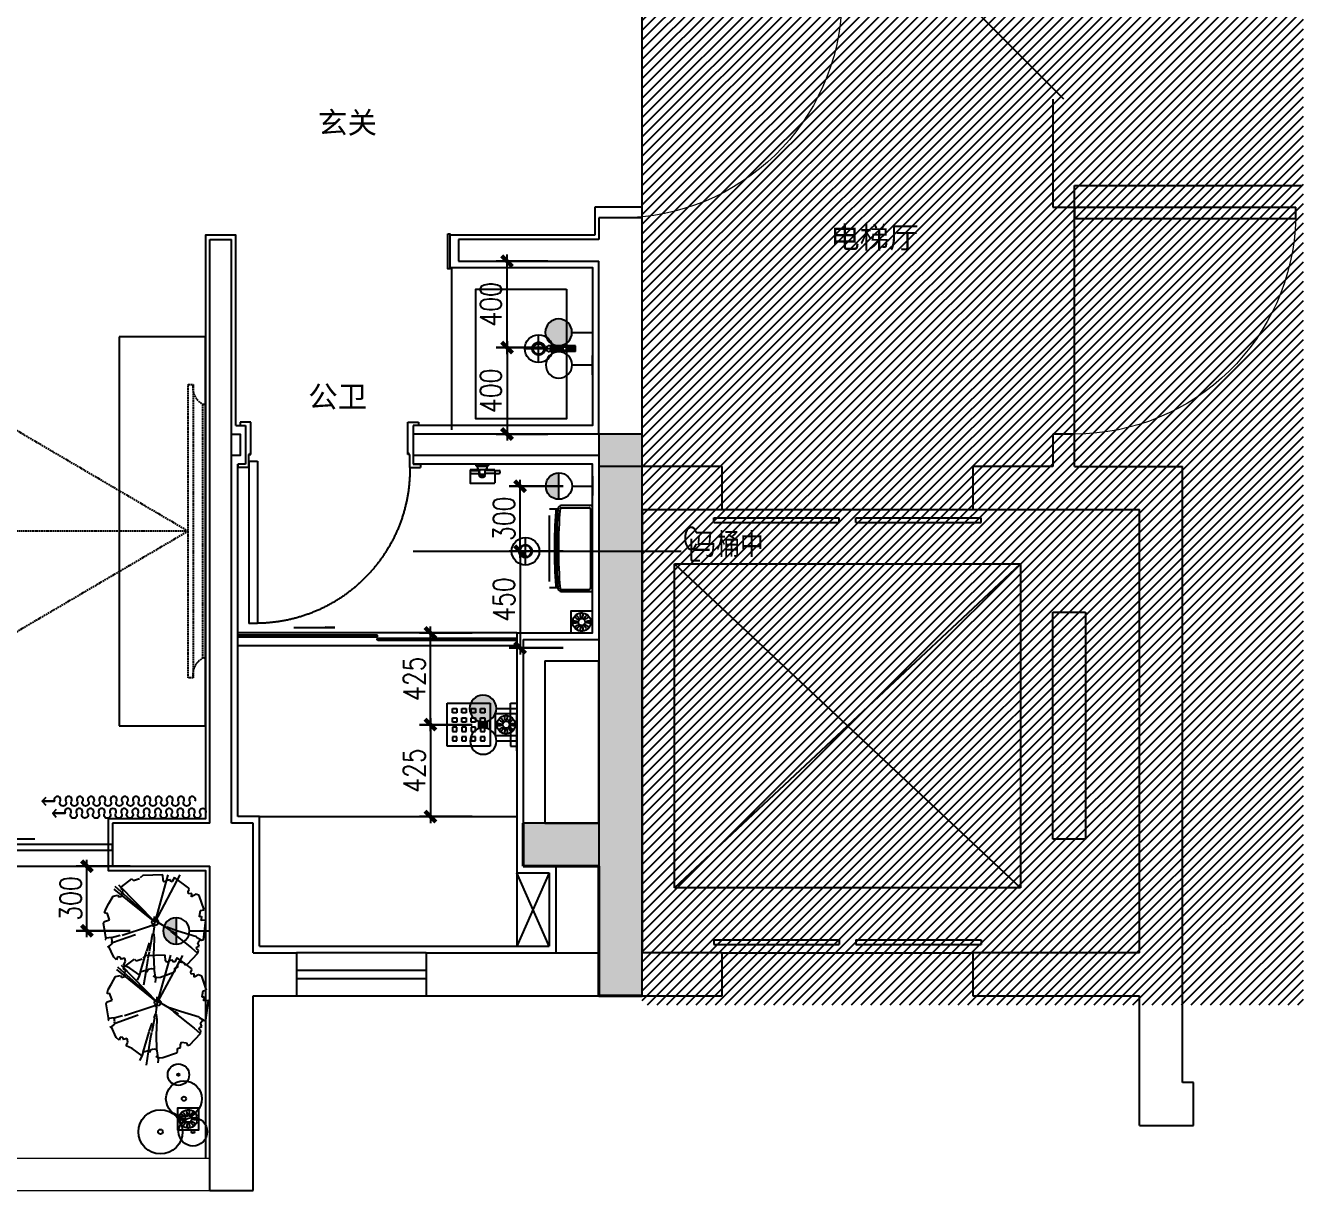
# Model space of a CAD drawing. Header units: inches. Extents: x -2597087 to 134135, y -662679 to 20000.
# Drawn here: x 45503 to 51415, y -43168 to -37778 of the extents above; entities that cross this region are included whole.
import ezdxf

# ---------------------------------------------------------------- set-up
doc = ezdxf.new("R2010")
doc.units = ezdxf.units.IN
doc.header["$LTSCALE"] = 100
doc.header["$MEASUREMENT"] = 0
for name, pattern in [('CENTER', [50.8, 31.75, -6.35, 6.35, -6.35]), ('DASH', [0.35, 0.25, -0.1]), ('DASHED2', [0.375, 0.25, -0.125]), ('HIDDEN', [0.375, 0.25, -0.125]), ('HIDDEN2', [4.7625, 3.175, -1.5875])]:
    doc.linetypes.add(name, pattern=pattern)
doc.layers.get('0').update_dxf_attribs({"linetype": 'CONTINUOUS'})
doc.layers.get('Defpoints').update_dxf_attribs({"linetype": 'CONTINUOUS'})
for name, color, linetype in [('$AUDIT_BAD_LAYER1', 7, 'CONTINUOUS'), ('-04给水图层', 142, 'CENTER'), ('003门', 17, 'CONTINUOUS'), ('006地漏', 146, 'CONTINUOUS'), ('008-完成面', 24, 'CONTINUOUS'), ('009活动家具', 157, 'CONTINUOUS'), ('01-门', 17, 'CONTINUOUS'), ('011 完成面', 24, 'CONTINUOUS'), ('013悬空固定不到顶家私', 142, 'CONTINUOUS'), ('020空间字', 2, 'CONTINUOUS'), ('026窗帘', 11, 'CONTINUOUS'), ('027楼梯', 77, 'CONTINUOUS'), ('A-RAIL', 146, 'CONTINUOUS'), ('EVTR', 2, 'CONTINUOUS'), ('HAT【填充】', 250, 'CONTINUOUS'), ('LANDSCAPING', 71, 'CONTINUOUS'), ('PUB_HATCH', 8, 'CONTINUOUS'), ('TREE003.PLN', 1, 'CONTINUOUS'), ('WALL', 7, 'CONTINUOUS'), ('WINDOW', 4, 'CONTINUOUS'), ('给排水尺寸标注', 2, 'CONTINUOUS')]:
    doc.layers.add(name, color=color, linetype=linetype)
doc.layers.add('BALCONY', color=3, linetype='CONTINUOUS', lineweight=0)
doc.layers.add('COLUMN', color=30, linetype='CONTINUOUS', lineweight=40)
doc.styles.add('尺寸标注', font='romans.shx', dxfattribs={"width": 0.8, "bigfont": 'hztxt.shx'})
doc.styles.add('文字标注', font='')
doc.styles.get('文字标注').set_extended_font_data('SimSun')
doc.dimstyles.new('A3-50', dxfattribs={"dimscale": 50, "dimtxt": 2, "dimasz": 1, "dimexe": 1, "dimexo": 1, "dimgap": 0.5, "dimtad": 1, "dimdec": 0, "dimlfac": -50, "dimrnd": 5, "dimzin": 0, "dimdsep": 46, "dimtxsty": '尺寸标注', "dimblk": 'ARCHTICK', "dimcen": 0, "dimdle": 0.6, "dimclrd": 251, "dimclre": 251, "dimclrt": 2, "dimadec": 0, "dimazin": 0, "dimtfac": 1, "dimtdec": 0, "dimtix": 1, "dimtmove": 2, "dimatfit": 3, "dimldrblk": 'DOT', "dimfxl": 4, "dimfxlon": 1, "dimtolj": 1, "dimtzin": 0, "dimlwe": 30, "dimarcsym": 0})

# ---------------------------------------------------------------- blocks, each defined once
blk = doc.blocks.new('dsafad5s64f64dsa64f')
at = {"layer": '-04给水图层', "linetype": 'Continuous'}
h = blk.add_hatch(color=251, dxfattribs=at)
edge = h.paths.add_edge_path(flags=17)
edge.add_line((9920.8, -56344.6), (9799, -56344.6))
edge = h.paths.add_edge_path()
edge.add_line((9799, -56344.6), (9920.8, -56344.6))
edge.add_arc((9859.9, -56344.6), 60.9, 180, 360, ccw=False)
at = {"layer": '-04给水图层', "color": 4, "linetype": 'Continuous'}
for p, q in [((9814.2, -56189.2), (9904.1, -56189.2)), ((9860.8, -56283.6), (9860.8, -56189.2))]:
    blk.add_line(p, q, dxfattribs=at)
blk.add_lwpolyline([(9920.8, -56344.6), (9799, -56344.6)], dxfattribs=at)
blk.add_circle((9859.9, -56344.6), 60.9, dxfattribs=at)
blk = doc.blocks.new('A$C60315CA5')
at = {"layer": '-04给水图层', "linetype": 'Continuous'}
h = blk.add_hatch(color=250, dxfattribs=at)
edge = h.paths.add_edge_path()
edge.add_arc((64.1, 129.2), 29.7, 0, 360)
at = {"layer": '-04给水图层', "color": 4, "linetype": 'Continuous'}
for p, q in [((-11.2, 151.7), (-11.2, 108.4)), ((34.3, 129.2), (-11.2, 129.2)), ((-11.2, 34.7), (-11.2, 77.9)), ((34.2, 57.1), (-11.2, 57.1))]:
    blk.add_line(p, q, dxfattribs=at)
at = {"layer": '-04给水图层', "linetype": 'Continuous', "const_width": 24}
blk.add_lwpolyline([(64.1, 99.5), (64.1, 86)], dxfattribs=at)
at = {"layer": '-04给水图层', "color": 4, "linetype": 'Continuous'}
for centre, radius in [((64.1, 129.2), 29.7), ((63.5, 56.7), 29.3)]:
    blk.add_circle(centre, radius, dxfattribs=at)
blk = doc.blocks.new('5df5d5fd5f5dadsfsadfdsa')
at = {"layer": '-04给水图层', "color": 4, "linetype": 'ByBlock', "ltscale": 150}
blk.add_circle((7365.6, 17460), 64, dxfattribs=at)
at = {"layer": '-04给水图层', "color": 4, "ltscale": 150}
blk.add_circle((7365.6, 17460), 30, dxfattribs=at)
at = {"layer": '006地漏', "color": 8, "ltscale": 0.3}
for points in [[(7365.6, 17524), (7365.6, 17396)], [(7301.6, 17460), (7429.6, 17460)]]:
    blk.add_lwpolyline(points, dxfattribs=at)
at = {"layer": '006地漏', "ltscale": 0.3}
blk.add_circle((7365.6, 17460), 26.5, dxfattribs=at)
blk = doc.blocks.new('_ArchTick')
at = {"color": 0, "linetype": 'ByBlock', "const_width": 0.4}
blk.add_lwpolyline([(-0.5, -0.5), (0.5, 0.5)], dxfattribs=at)
blk = doc.blocks.new('*D1504')
at = {"layer": 'Defpoints', "color": 0, "transparency": 16777216}
for p in [(47619.3, -41012.9), (47376.1, -41437.9), (47619.3, -41437.9)]:
    blk.add_point(p, dxfattribs=at)
at = {"layer": '给排水尺寸标注', "color": 251, "lineweight": 30, "transparency": 16777216}
for p, q in [((47569.3, -41012.9), (47326.1, -41012.9)), ((47569.3, -41437.9), (47326.1, -41437.9))]:
    blk.add_line(p, q, dxfattribs=at)
at = {"layer": '给排水尺寸标注', "color": 251, "lineweight": -2, "transparency": 16777216}
blk.add_line((47376.1, -40982.9), (47376.1, -41467.9), dxfattribs=at)
at = {"layer": '给排水尺寸标注', "color": 251, "lineweight": -2, "transparency": 16777216, "xscale": 50, "yscale": 50, "zscale": 50}
for p, rotation in [((47376.1, -41012.9), 90), ((47376.1, -41437.9), 270)]:
    blk.add_blockref('_ArchTick', p, dxfattribs=dict(at, rotation=rotation))
at = {"layer": '给排水尺寸标注', "color": 2, "transparency": 16777216, "insert": (47301.1, -41225.4), "char_height": 100, "attachment_point": 5, "rotation": 90, "style": '尺寸标注'}
blk.add_mtext('\\A1;425', dxfattribs=at)
blk = doc.blocks.new('_Dot')
at = {"color": 0, "linetype": 'ByBlock', "lineweight": -2}
blk.add_line((-0.5, 0), (-1, 0), dxfattribs=at)
at = {"color": 0, "linetype": 'ByBlock', "const_width": 0.5}
blk.add_lwpolyline([(-0.25, 0, 1), (0.25, 0, 1)], format="xyb", close=True, dxfattribs=at)
blk = doc.blocks.new('*D1505')
at = {"layer": 'Defpoints', "color": 0, "transparency": 16777216}
for p in [(47376.1, -40587.9), (47619.3, -40587.9), (47619.3, -41012.9)]:
    blk.add_point(p, dxfattribs=at)
at = {"layer": '给排水尺寸标注', "color": 251, "lineweight": 30, "transparency": 16777216}
for p, q in [((47569.3, -40587.9), (47326.1, -40587.9)), ((47569.3, -41012.9), (47326.1, -41012.9))]:
    blk.add_line(p, q, dxfattribs=at)
at = {"layer": '给排水尺寸标注', "color": 251, "lineweight": -2, "transparency": 16777216}
blk.add_line((47376.1, -41042.9), (47376.1, -40557.9), dxfattribs=at)
at = {"layer": '给排水尺寸标注', "color": 251, "lineweight": -2, "transparency": 16777216, "xscale": 50, "yscale": 50, "zscale": 50}
for p, rotation in [((47376.1, -40587.9), 90), ((47376.1, -41012.9), 270)]:
    blk.add_blockref('_ArchTick', p, dxfattribs=dict(at, rotation=rotation))
at = {"layer": '给排水尺寸标注', "color": 2, "transparency": 16777216, "insert": (47301.1, -40800.4), "char_height": 100, "attachment_point": 5, "rotation": 90, "style": '尺寸标注'}
blk.add_mtext('\\A1;425', dxfattribs=at)
blk = doc.blocks.new('*D1506')
at = {"layer": 'Defpoints', "color": 0, "transparency": 16777216}
for p in [(47790.9, -39909.9), (48083.5, -39909.9), (48083.5, -40210.4)]:
    blk.add_point(p, dxfattribs=at)
at = {"layer": '给排水尺寸标注', "color": 251, "lineweight": -2, "transparency": 16777216}
blk.add_line((47790.9, -40240.4), (47790.9, -39879.9), dxfattribs=at)
at = {"layer": '给排水尺寸标注', "color": 251, "lineweight": 30, "transparency": 16777216}
for p, q in [((47990.9, -39909.9), (47740.9, -39909.9)), ((47990.9, -40210.4), (47740.9, -40210.4))]:
    blk.add_line(p, q, dxfattribs=at)
at = {"layer": '给排水尺寸标注', "color": 251, "lineweight": -2, "transparency": 16777216, "xscale": 50, "yscale": 50, "zscale": 50}
for p, rotation in [((47790.9, -39909.9), 90), ((47790.9, -40210.4), 270)]:
    blk.add_blockref('_ArchTick', p, dxfattribs=dict(at, rotation=rotation))
at = {"layer": '给排水尺寸标注', "color": 2, "transparency": 16777216, "insert": (47715.9, -40060.1), "char_height": 100, "attachment_point": 5, "rotation": 90, "style": '尺寸标注'}
blk.add_mtext('\\A1;300', dxfattribs=at)
blk = doc.blocks.new('*D1507')
at = {"layer": 'Defpoints', "color": 0, "transparency": 16777216}
for p in [(48058, -40210.4), (47790.9, -40657.9), (48058, -40657.9)]:
    blk.add_point(p, dxfattribs=at)
at = {"layer": '给排水尺寸标注', "color": 251, "lineweight": -2, "transparency": 16777216}
blk.add_line((47790.9, -40180.4), (47790.9, -40687.9), dxfattribs=at)
at = {"layer": '给排水尺寸标注', "color": 251, "lineweight": 30, "transparency": 16777216}
for p, q in [((47990.9, -40210.4), (47740.9, -40210.4)), ((47990.9, -40657.9), (47740.9, -40657.9))]:
    blk.add_line(p, q, dxfattribs=at)
at = {"layer": '给排水尺寸标注', "color": 251, "lineweight": -2, "transparency": 16777216, "xscale": 50, "yscale": 50, "zscale": 50}
for p, rotation in [((47790.9, -40210.4), 90), ((47790.9, -40657.9), 270)]:
    blk.add_blockref('_ArchTick', p, dxfattribs=dict(at, rotation=rotation))
at = {"layer": '给排水尺寸标注', "color": 2, "transparency": 16777216, "insert": (47715.9, -40434.2), "char_height": 100, "attachment_point": 5, "rotation": 90, "style": '尺寸标注'}
blk.add_mtext('\\A1;450', dxfattribs=at)
blk = doc.blocks.new('*D1508')
at = {"layer": 'Defpoints', "color": 0, "transparency": 16777216}
for p in [(47730.5, -38867.9), (47969.3, -38867.9), (47969.3, -39267.9)]:
    blk.add_point(p, dxfattribs=at)
at = {"layer": '给排水尺寸标注', "color": 251, "lineweight": -2, "transparency": 16777216}
blk.add_line((47730.5, -39297.9), (47730.5, -38837.9), dxfattribs=at)
at = {"layer": '给排水尺寸标注', "color": 251, "lineweight": 30, "transparency": 16777216}
for p, q in [((47919.3, -38867.9), (47680.5, -38867.9)), ((47919.3, -39267.9), (47680.5, -39267.9))]:
    blk.add_line(p, q, dxfattribs=at)
at = {"layer": '给排水尺寸标注', "color": 251, "lineweight": -2, "transparency": 16777216, "xscale": 50, "yscale": 50, "zscale": 50}
for p, rotation in [((47730.5, -38867.9), 90), ((47730.5, -39267.9), 270)]:
    blk.add_blockref('_ArchTick', p, dxfattribs=dict(at, rotation=rotation))
at = {"layer": '给排水尺寸标注', "color": 2, "transparency": 16777216, "insert": (47655.5, -39067.9), "char_height": 100, "attachment_point": 5, "rotation": 90, "style": '尺寸标注'}
blk.add_mtext('\\A1;400', dxfattribs=at)
blk = doc.blocks.new('*D1509')
at = {"layer": 'Defpoints', "color": 0, "transparency": 16777216}
for p in [(47969.3, -39267.9), (47730.5, -39667.9), (47969.3, -39667.9)]:
    blk.add_point(p, dxfattribs=at)
at = {"layer": '给排水尺寸标注', "color": 251, "lineweight": -2, "transparency": 16777216}
blk.add_line((47730.5, -39237.9), (47730.5, -39697.9), dxfattribs=at)
at = {"layer": '给排水尺寸标注', "color": 251, "lineweight": 30, "transparency": 16777216}
for p, q in [((47919.3, -39267.9), (47680.5, -39267.9)), ((47919.3, -39667.9), (47680.5, -39667.9))]:
    blk.add_line(p, q, dxfattribs=at)
at = {"layer": '给排水尺寸标注', "color": 251, "lineweight": -2, "transparency": 16777216, "xscale": 50, "yscale": 50, "zscale": 50}
for p, rotation in [((47730.5, -39267.9), 90), ((47730.5, -39667.9), 270)]:
    blk.add_blockref('_ArchTick', p, dxfattribs=dict(at, rotation=rotation))
at = {"layer": '给排水尺寸标注', "color": 2, "transparency": 16777216, "insert": (47655.5, -39467.9), "char_height": 100, "attachment_point": 5, "rotation": 90, "style": '尺寸标注'}
blk.add_mtext('\\A1;400', dxfattribs=at)
blk = doc.blocks.new('*D1511')
at = {"layer": 'Defpoints', "color": 0, "transparency": 16777216}
for p in [(45787, -41667.9), (46355.9, -41667.9), (46355.9, -41966.3)]:
    blk.add_point(p, dxfattribs=at)
at = {"layer": '给排水尺寸标注', "color": 251, "lineweight": 30, "transparency": 16777216}
for p, q in [((45987, -41667.9), (45737, -41667.9)), ((45987, -41966.3), (45737, -41966.3))]:
    blk.add_line(p, q, dxfattribs=at)
at = {"layer": '给排水尺寸标注', "color": 251, "lineweight": -2, "transparency": 16777216}
blk.add_line((45787, -41996.3), (45787, -41637.9), dxfattribs=at)
at = {"layer": '给排水尺寸标注', "color": 251, "lineweight": -2, "transparency": 16777216, "xscale": 50, "yscale": 50, "zscale": 50}
for p, rotation in [((45787, -41667.9), 90), ((45787, -41966.3), 270)]:
    blk.add_blockref('_ArchTick', p, dxfattribs=dict(at, rotation=rotation))
at = {"layer": '给排水尺寸标注', "color": 2, "transparency": 16777216, "insert": (45712, -41817.1), "char_height": 100, "attachment_point": 5, "rotation": 90, "style": '尺寸标注'}
blk.add_mtext('\\A1;300', dxfattribs=at)
blk = doc.blocks.new('$DorLib2D$00000131')
at = {"color": 0, "linetype": 'Continuous'}
for p, q in [((0.15, 0.125), (0.2319, 0.1973)), ((0.2319, 0.1973), (0.2319, 0.125)), ((-0.5, 0.125), (-0.5, 0)), ((0.0192, 0.125), (-0.5, 0.125)), ((0.0192, 0), (0.0192, 0.125)), ((0.35, 0.125), (0.15, 0.125)), ((-0.5, 0), (0.0192, 0)), ((-0.024, 0), (0.5, 0)), ((-0.024, -0.125), (-0.024, 0)), ((0.5, 0), (0.5, -0.125)), ((-0.35, -0.125), (-0.15, -0.125)), ((-0.2319, -0.1973), (-0.2319, -0.125)), ((-0.15, -0.125), (-0.2319, -0.1973)), ((0.5, -0.125), (-0.024, -0.125))]:
    blk.add_line(p, q, dxfattribs=at)
blk = doc.blocks.new('$DorLib2D$00000001')
for p, q in [((0.45, 0.975), (0.5, 0.975)), ((0.45, 0), (0.45, 0.975)), ((0.5, 0), (0.5, 0.975)), ((0.5, 0), (0.45, 0))]:
    blk.add_line(p, q)
at = {"lineweight": 13}
blk.add_arc((0.475, 0), 0.975, 91.4693, 180, dxfattribs=at)
blk = doc.blocks.new('$DORLIB2D$00000127')
at = {"color": 0}
for points in [[(-0.5333, 0.7949), (-0.5333, 0.6904)], [(-0.0333, 0.7949), (-0.5333, 0.7949)], [(-0.0333, 0.7949), (-0.0333, 0.6904)], [(0.5333, 0.7949), (0.0333, 0.7949)], [(0.0333, 0.7949), (0.0333, 0.6904)], [(0.5333, 0.7949), (0.5333, 0.6904)], [(-0.0333, 0.6904), (-0.5333, 0.6904)], [(0.5333, 0.6904), (0.0333, 0.6904)], [(0.5, 0.5), (-0.5, 0.5)]]:
    blk.add_lwpolyline(points, dxfattribs=at)
blk = doc.blocks.new('$DorLib2D$00000114')
at = {"color": 0}
blk.add_line((0.5, 0), (-0.2071, 0.7071), dxfattribs=at)
blk.add_arc((0.5, 0), 1, 135, 180, dxfattribs=at)
blk = doc.blocks.new('A$C2AB217D2')
at = {"layer": '009活动家具', "linetype": 'HIDDEN', "ltscale": 250}
for p, q in [((0, 266.3), (0, 292.6)), ((0, 292.6), (90, 292.6)), ((180, 292.6), (90, 292.6)), ((180, 266.3), (180, 292.6)), ((72, 266.3), (0, 266.3)), ((72, 266.3), (108, 266.3)), ((108, 266.3), (180, 266.3)), ((72, 180), (108, 180))]:
    blk.add_line(p, q, dxfattribs=at)
blk.add_lwpolyline([(180, 180), (0, 180), (0, 0), (180, 0)], close=True, dxfattribs=at)
at = {"layer": '009活动家具', "color": 251, "linetype": 'HIDDEN', "ltscale": 250}
for points in [[(21.6, 158.4), (39.6, 158.4), (39.6, 140.4), (21.6, 140.4)], [(21.6, 118.8), (39.6, 118.8), (39.6, 100.8), (21.6, 100.8)], [(61.2, 158.4), (79.2, 158.4), (79.2, 140.4), (61.2, 140.4)], [(61.2, 118.8), (79.2, 118.8), (79.2, 100.8), (61.2, 100.8)], [(118.8, 158.4), (100.8, 158.4), (100.8, 140.4), (118.8, 140.4)], [(118.8, 118.8), (100.8, 118.8), (100.8, 100.8), (118.8, 100.8)], [(158.4, 158.4), (140.4, 158.4), (140.4, 140.4), (158.4, 140.4)], [(158.4, 118.8), (140.4, 118.8), (140.4, 100.8), (158.4, 100.8)], [(21.6, 79.2), (39.6, 79.2), (39.6, 61.2), (21.6, 61.2)], [(61.2, 79.2), (79.2, 79.2), (79.2, 61.2), (61.2, 61.2)], [(118.8, 79.2), (100.8, 79.2), (100.8, 61.2), (118.8, 61.2)], [(158.4, 79.2), (140.4, 79.2), (140.4, 61.2), (158.4, 61.2)], [(21.6, 39.6), (39.6, 39.6), (39.6, 21.6), (21.6, 21.6)], [(61.2, 39.6), (79.2, 39.6), (79.2, 21.6), (61.2, 21.6)], [(118.8, 39.6), (100.8, 39.6), (100.8, 21.6), (118.8, 21.6)], [(158.4, 39.6), (140.4, 39.6), (140.4, 21.6), (158.4, 21.6)]]:
    blk.add_lwpolyline(points, close=True, dxfattribs=at)
blk = doc.blocks.new('A$C23B526E9')
for p, q in [((554, 383.3), (515.1, 383.3)), ((513.1, 353.6), (513.1, 46.5)), ((554, 16.7), (515.1, 16.7))]:
    blk.add_line(p, q)
at = {"color": 8, "ltscale": 2}
for p, q in [((569.2, 390.4), (699.4, 390.4)), ((706.4, 382.9), (706.4, 16)), ((569.2, 9.6), (699.4, 9.6))]:
    blk.add_line(p, q, dxfattribs=at)
at = {"color": 7}
blk.add_line((511.4, 155), (511.5, 155), dxfattribs=at)
blk.add_lwpolyline([(715, 393, 0.414214), (708, 400), (569.2, 400, 0.390587), (554.3, 386.2), (554, 383.3, 0.394068), (544.1, 372.6, 0.03773), (544.1, 27.2, 0.38941), (554, 16.7), (554.3, 13.8, 0.390587), (569.2, 0), (708, 0, 0.414214), (715, 7)], format="xyb", close=True)
blk.add_arc((2838.7, 200), 2292.1, 175.41302, 184.58698)
at = {"color": 8, "ltscale": 2}
for centre, radius, start, end in [((2838.7, 200), 2282.5, 175.33985, 184.66015), ((569.2, 385), 5.44, 90, 175.33985), ((699.4, 383.4), 7.02, 355.60176, 90), ((569.2, 15), 5.44, 184.66015, 270), ((699.4, 16.6), 7.02, 270, 4.39824)]:
    blk.add_arc(centre, radius, start, end, dxfattribs=at)
blk = doc.blocks.new('zh')
at = {"layer": '009活动家具', "color": 0, "ltscale": 100}
for p, q in [((49927.9, 50032.1), (49864.9, 50032.1)), ((49864.9, 50032.1), (49864.9, 50032.1)), ((49921.4, 50024.1), (49871.4, 50024.1)), ((49871.4, 50024.1), (49871.4, 50023.1)), ((49871.4, 50024.1), (49871.4, 50023.1)), ((49919.4, 50021.1), (49873.4, 50021.1)), ((49921.4, 50024.1), (49921.4, 50023.1)), ((49882.4, 50007.1), (49840.4, 50007.1)), ((49840.4, 50007.1), (49840.4, 49946.2)), ((49882.4, 50007.1), (49840.4, 50007.1)), ((49840.4, 50007.1), (49840.4, 49946.2)), ((49847.4, 50003.2), (49882.4, 50003.2)), ((49847.4, 50003.2), (49882.4, 50003.2)), ((49847.4, 49989.2), (49882.4, 49989.2)), ((49847.4, 49989.2), (49882.4, 49989.2)), ((49882.4, 49979.4), (49882.4, 50007.1)), ((49882.4, 49979.4), (49882.4, 50007.1)), ((49906.4, 50007.1), (49886.4, 50007.1)), ((49906.4, 49985.3), (49886.4, 49985.3)), ((49886.4, 49985.3), (49886.4, 49983.3)), ((49886.4, 49985.3), (49886.4, 49983.3)), ((49906.4, 49985.3), (49906.4, 49983.3)), ((49910.4, 50003.2), (49908.9, 50003.2)), ((49910.4, 49989.2), (49908.9, 49989.2)), ((49910.4, 49979.4), (49910.4, 50007.1)), ((49954.7, 50007.1), (49910.4, 50007.1)), ((49954.7, 50003.2), (49910.4, 50003.2)), ((49954.7, 49989.2), (49910.4, 49989.2)), ((49954.7, 50007.1), (49954.7, 49946.2)), ((49954.7, 50003.2), (49973.1, 50003.2)), ((49954.7, 49989.2), (49973.1, 49989.2)), ((49842.4, 49944.2), (49952.7, 49944.2))]:
    blk.add_line(p, q, dxfattribs=at)
for centre, radius, start, end in [((49872.4, 50031.5), 7.49, 175.59148, 262.59624), ((49872.4, 50031.5), 7.49, 175.59148, 262.59624), ((49873.4, 50023.1), 2, 180, 270), ((49873.4, 50023.1), 2, 180, 270), ((49886.5, 50020.2), 13.1, 175.99581, 269.76199), ((49886.5, 50020.2), 13.1, 175.99581, 269.76199), ((49906.4, 50020.2), 13.1, 270.23801, 4.00419), ((49919.4, 50023.1), 2, 270, 0), ((49920.5, 50031.5), 7.49, 277.40376, 4.40852), ((49847.4, 49996.2), 7, 90, 270), ((49847.4, 49996.2), 7, 90, 270), ((49899.3, 49996.2), 16.9, 139.69651, 220.30349), ((49899.3, 49996.2), 16.9, 139.69651, 220.30349), ((49896.4, 49988.3), 16.6, 212.2762, 327.7238), ((49896.4, 50007.3), 26, 247.38014, 292.61986), ((49893.6, 49996.2), 16.9, 319.69651, 40.30349), ((49973.1, 49996.2), 7, 270, 90), ((49842.4, 49946.2), 2, 180, 270), ((49842.4, 49946.2), 2, 180, 270), ((49952.7, 49946.2), 2, 270, 0)]:
    blk.add_arc(centre, radius, start, end, dxfattribs=at)
blk = doc.blocks.new('SONY电视-平面')
at = {"linetype": 'DASH', "ltscale": 0.3}
for p, q in [((587.4, 0), (-587.4, 0)), ((-587.4, 0), (-587.4, -12.1)), ((-679.2, -58), (-679.2, -80.9)), ((587.4, -12.1), (587.4, 0)), ((679.2, -80.9), (679.2, -58)), ((-679.2, -80.9), (679.2, -80.9))]:
    blk.add_line(p, q, dxfattribs=at)
at = {"color": 251, "linetype": 'DASH', "ltscale": 0.3}
for p, q in [((679.2, -58), (-679.2, -58)), ((-587.4, -12.1), (587.4, -12.1)), ((0, -80.9), (-586.8, -1079.8)), ((0, -80.9), (0, -1818.5)), ((0, -80.9), (586.8, -1079.8))]:
    blk.add_line(p, q, dxfattribs=at)
at = {"linetype": 'DASH', "ltscale": 0.3, "extrusion": (-6.99859e-16, 2.7872e-16, -1)}
blk.add_ellipse((-664.3, 27), major_axis=(-0.6, 86.3), ratio=1, start_param=2.047653, end_param=3.321456, dxfattribs=at)
at = {"linetype": 'DASH', "ltscale": 0.3, "extrusion": (-7.00268e-16, 2.78062e-16, -1)}
blk.add_ellipse((664.3, 27), major_axis=(-1.1, -86.3), ratio=1, start_param=-0.185469, end_param=1.088334, dxfattribs=at)
blk = doc.blocks.new('A$C3B4B66AD')
at = {"layer": '026窗帘', "elevation": -1.4}
blk.add_lwpolyline([(22.2, 755.9, -1.732051), (22.2, 730, 1.732051), (22.2, 704, -1.732051), (22.2, 678, 1.732051), (22.2, 652, -1.732051), (22.2, 626, 1.732051), (22.2, 600.1, -1.732051), (22.2, 574.1, 1.732051), (22.2, 548.1, -1.732051), (22.2, 522.1, 1.732051), (22.2, 496.1, -1.732051), (22.2, 470.1, 1.732051), (22.2, 444.2, -1.732051), (22.2, 418.2, 1.732051), (22.2, 392.2, -1.732051), (22.2, 366.2, 1.732051), (22.2, 340.2, -1.732051), (22.2, 314.3, 1.732051), (22.2, 288.3, -1.732051), (22.2, 262.3, 1.732051), (22.2, 236.3, -1.732051), (22.2, 210.3, 1.732051), (22.2, 184.4, -1.732051), (22.2, 158.4, 1.732051), (22.2, 132.4, -1.732051), (22.2, 106.4), (22.2, 49.1), (22.2, 106.4)], format="xyb", dxfattribs=at)
at = {"layer": '026窗帘', "color": 251, "elevation": -1.4}
blk.add_lwpolyline([(77.9, 706.8, -1.732051), (77.9, 680.9, 1.732051), (77.9, 654.9, -1.732051), (77.9, 628.9, 1.732051), (77.9, 602.9, -1.732051), (77.9, 576.9, 1.732051), (77.9, 551, -1.732051), (77.9, 525, 1.732051), (77.9, 499, -1.732051), (77.9, 473, 1.732051), (77.9, 447, -1.732051), (77.9, 421.1, 1.732051), (77.9, 395.1, -1.732051), (77.9, 369.1, 1.732051), (77.9, 343.1, -1.732051), (77.9, 317.1, 1.732051), (77.9, 291.2, -1.732051), (77.9, 265.2, 1.732051), (77.9, 239.2, -1.732051), (77.9, 213.2, 1.732051), (77.9, 187.2, -1.732051), (77.9, 161.3, 1.732051), (77.9, 135.3, -1.732051), (77.9, 109.3, 1.732051), (77.9, 83.3, -1.732051), (77.9, 57.3), (77.9, 0), (77.9, 57.3)], format="xyb", dxfattribs=at)
at = {"layer": '026窗帘', "elevation": -1.4}
blk.add_lwpolyline([(39.9, 65), (22.2, 49.1), (4.6, 65)], dxfattribs=at)
at = {"layer": '026窗帘', "color": 251, "elevation": -1.4}
blk.add_lwpolyline([(95.5, 15.9), (77.9, 0), (60.3, 15.9)], dxfattribs=at)
blk = doc.blocks.new('A$C71B709DA')
at = {"layer": 'LANDSCAPING', "color": 250, "linetype": 'Continuous'}
for centre, radius in [((1855, 3663), 498), ((1855, 3663), 55), ((2106, 2553), 828), ((2106, 2553), 101), ((1022, 1022), 1022), ((2525, 1025), 662), ((1022, 1022), 108), ((2525, 1025), 69.9)]:
    blk.add_circle(centre, radius, dxfattribs=at)
at = {"layer": 'TREE003.PLN', "color": 250, "linetype": 'Continuous'}
for centre, radius in [((1816, 3663), 537), ((1816, 3663), 38.9), ((1994, 2571), 940), ((2011, 2553), 94.6), ((924, 1022), 938), ((2022, 1025), 503), ((924, 1022), 97.8), ((2016, 1030), 27.8)]:
    blk.add_arc(centre, radius, 0, 0, dxfattribs=at)
blk = doc.blocks.new('2DLANDMARK1')
at = {"layer": '$AUDIT_BAD_LAYER1', "color": 250, "linetype": 'Continuous'}
for p, q in [((-0.71, 3.068), (-0.787, 3.009)), ((0.119, 3.24), (-0.71, 3.068)), ((0.324, 3.247), (0.119, 3.24)), ((0.522, 3.112), (0.324, 3.247)), ((0.443, 3.527), (0.403, 3.34)), ((0.403, 3.34), (0.407, 2.699)), ((1.145, 3.573), (0.91, 2.803)), ((1.483, 3.24), (1.323, 3.01)), ((-1.541, 2.704), (-2.26, 2.125)), ((-1.403, 2.722), (-1.541, 2.704)), ((-1.366, 2.564), (-1.403, 2.722)), ((-1.088, 2.492), (-1.366, 2.564)), ((-0.998, 2.641), (-1.088, 2.492)), ((-0.984, 2.803), (-0.998, 2.641)), ((-0.797, 2.835), (-0.988, 2.788)), ((-0.787, 3.009), (-0.797, 2.835)), ((0.41, 2.726), (0.328, 1.886)), ((0.577, 2.674), (0.424, 2.721)), ((0.747, 2.697), (0.577, 2.674)), ((0.91, 2.803), (0.698, 2.071)), ((1.239, 2.778), (0.732, 1.638)), ((0.863, 2.857), (0.747, 2.697)), ((1.204, 2.766), (0.906, 2.729)), ((1.323, 3.01), (1.213, 2.76)), ((1.31, 2.983), (1.839, 2.489)), ((1.839, 2.489), (2.178, 2.275)), ((2.178, 2.275), (2.043, 2.075)), ((-2.337, 1.531), (-2.501, 1.353)), ((-2.24, 1.762), (-2.383, 1.732)), ((-2.383, 1.732), (-2.337, 1.531)), ((-2.26, 2.125), (-2.308, 1.957)), ((-2.308, 1.957), (-2.217, 1.857)), ((-2.217, 1.857), (-2.24, 1.762)), ((-2.235, 2.121), (-1.937, 1.799)), ((-1.95, 1.77), (-0.86, 0.663)), ((0.328, 1.886), (0.168, 0.993)), ((0.553, 1.638), (0.286, 0.858)), ((0.719, 1.626), (0.494, 1.155)), ((0.691, 2.035), (0.567, 1.688)), ((2.043, 2.075), (2.059, 1.873)), ((2.059, 1.873), (2.283, 1.9)), ((2.262, 1.913), (2.315, 1.773)), ((2.315, 1.773), (2.465, 1.736)), ((2.465, 1.736), (2.546, 1.897)), ((2.546, 1.897), (2.694, 1.729)), ((2.694, 1.729), (2.905, 1.02)), ((-2.676, 1.401), (-2.969, 0.261)), ((-2.582, 1.395), (-2.676, 1.401)), ((-2.299, 1.182), (-2.582, 1.395)), ((-2.302, 1.166), (-1.261, 0.693)), ((-1.125, 0.826), (-0.915, 0.673)), ((0.168, 0.993), (0.157, 0.66)), ((0.321, 0.87), (0.226, 0.647)), ((2.653, 0.867), (1.241, 0.558)), ((2.665, 0.796), (2.665, 0.585)), ((2.873, 1.049), (2.678, 0.927)), ((2.678, 0.927), (2.678, 0.821)), ((2.863, 1.061), (2.987, 1.085)), ((-2.969, 0.261), (-2.706, 0.241)), ((-2.724, 0.138), (-2.773, 0.09)), ((-2.773, 0.09), (-2.746, 0.038)), ((-2.746, 0.038), (-2.631, 0.013)), ((-2.706, 0.241), (-2.724, 0.138)), ((-2.631, 0.013), (-2.634, -0.014)), ((-1.261, 0.687), (-0.642, 0.386)), ((-0.904, 0.662), (-0.642, 0.421)), ((-0.642, 0.421), (0.006, -0.095)), ((0.033, 0.053), (-0.006, -0.344)), ((0.148, 0.27), (0.032, 0.037)), ((0.196, 0.672), (0.088, 0.263)), ((2.665, 0.558), (2.157, 0.492)), ((2.665, 0.557), (2.987, 0.55)), ((3.054, 0.641), (2.991, 0.625)), ((2.991, 0.625), (3.03, -0.321)), ((-2.741, -0.335), (-2.946, -0.352)), ((-2.946, -0.352), (-2.766, -1.221)), ((-2.634, -0.014), (-2.741, -0.335)), ((2.954, -0.434), (2.655, -0.484)), ((2.655, -0.484), (2.745, -0.926)), ((3.03, -0.321), (2.954, -0.434)), ((-2.766, -1.221), (-2.594, -1.323)), ((-2.594, -1.323), (-2.318, -1.205)), ((-2.318, -1.205), (-2.351, -1.409)), ((-2.351, -1.409), (-2.162, -1.408)), ((-2.162, -1.408), (-2.151, -1.52)), ((2.564, -1.446), (2.263, -1.85)), ((2.796, -1.145), (2.564, -1.446)), ((2.74, -0.876), (2.888, -0.927)), ((2.888, -0.927), (2.796, -1.145)), ((-2.151, -1.52), (-2.23, -1.654)), ((-2.23, -1.654), (-2.227, -1.731)), ((-2.227, -1.731), (-1.464, -2.463)), ((-1.464, -2.463), (-1.304, -2.251)), ((-1.304, -2.251), (-1.212, -2.251)), ((-1.214, -2.251), (-1.209, -2.375)), ((1.715, -2.009), (1.649, -2.039)), ((1.649, -2.039), (1.649, -2.142)), ((1.649, -2.142), (1.747, -2.224)), ((1.787, -1.761), (1.687, -1.87)), ((1.687, -1.87), (1.715, -2.009)), ((1.747, -2.224), (1.709, -2.335)), ((1.935, -1.754), (1.787, -1.761)), ((1.975, -1.867), (1.935, -1.754)), ((2.263, -1.85), (1.975, -1.867)), ((-1.201, -2.365), (-1.11, -2.35)), ((-1.11, -2.35), (-0.976, -2.372)), ((-0.976, -2.372), (-0.83, -2.271)), ((-0.83, -2.271), (-0.776, -2.391)), ((-0.776, -2.391), (-0.795, -2.716)), ((-0.795, -2.716), (0.361, -2.823)), ((0.354, -2.837), (0.533, -2.712)), ((0.952, -2.61), (0.585, -2.684)), ((1.029, -2.717), (0.952, -2.61)), ((1.709, -2.335), (1.029, -2.717))]:
    blk.add_line(p, q, dxfattribs=at)
at = {"layer": '$AUDIT_BAD_LAYER1', "color": 250, "linetype": 'DASH'}
for p, q in [((0.436, 0.198), (0.091, 0.12)), ((2.037, 0.493), (0.436, 0.198))]:
    blk.add_line(p, q, dxfattribs=at)
at = {"layer": '$AUDIT_BAD_LAYER1', "color": 250}
for q in [(-1.823, -2.572), (-1.116, -2.676), (2.147, -2.239), (2.064, -2.385), (1.836, -2.447)]:
    blk.add_line((0.009, -0.003), q, dxfattribs=at)
blk.add_circle((0.009, -0.003), 0.187, dxfattribs=at)
blk = doc.blocks.new('dsdf')
at = {"layer": '003门', "extrusion": (0, 0, -1)}
for p, q in [((46779.5, 27385.8), (46819.5, 27385.8)), ((46779.5, 27385.8), (46779.5, 26634.8)), ((46819.5, 27385.8), (46819.5, 26634.8)), ((46819.5, 26634.8), (46779.5, 26634.8))]:
    blk.add_line(p, q, dxfattribs=at)
at = {"layer": '01-门', "color": 251, "linetype": 'DASH', "ltscale": 300, "extrusion": (0, 0, -1)}
blk.add_arc((-46811.5, 27348.1), 713.1, 179.37896, 269.35548, dxfattribs=at)
blk = doc.blocks.new('A$C5A370B41')
at = {"color": 251, "ltscale": 5}
for p, q in [((19.3, 72.3), (18.7, 73.8)), ((27.1, 80), (25.5, 80.7)), ((44, 87.4), (44.7, 89)), ((55.1, 87.4), (54.4, 89)), ((72.3, 80.7), (73.8, 81.3)), ((80, 72.9), (80.7, 74.5)), ((12.6, 55.1), (11, 54.4)), ((12.6, 44), (11, 44.7)), ((20, 27.1), (19.3, 25.5)), ((27.7, 19.3), (26.2, 18.7)), ((44.9, 12.6), (45.6, 11)), ((50, 50), (50, 50)), ((50, 50), (50, 50)), ((50, 50), (50, 50)), ((50, 50), (50, 50)), ((56, 12.6), (55.3, 11)), ((72.9, 20), (74.5, 19.3)), ((80.7, 27.7), (81.3, 26.2)), ((87.4, 56), (89, 55.3)), ((87.4, 44.9), (89, 45.6))]:
    blk.add_line(p, q, dxfattribs=at)
at = {"ltscale": 5}
blk.add_lwpolyline([(100, 100), (0, 100), (0, 0), (100, 0)], close=True, dxfattribs=at)
at = {"color": 251, "ltscale": 5}
for centre, major_axis, start_param, end_param in [((50, 50), (42.1, 3.5), -0.016227, 6.266958), ((23.5, 75.8), (3.72, 3.72), 0.395144, 2.746449), ((50.4, 50), (-11.2, 11.2), 1.570796326784468, 7.853981633964052), ((49.6, 87), (3.72, 3.72), 5.892931, 8.244236), ((75.8, 76.5), (3.72, 3.72), 5.107533, 7.458838), ((13, 49.6), (-3.72, 3.72), -0.390255, 1.961051), ((24.2, 23.5), (3.72, 3.72), 1.96594, 4.317245), ((50.4, 13), (3.72, 3.72), 2.751338, 5.102644), ((76.5, 24.2), (3.72, 3.72), 3.536736, 5.888042), ((87, 50.4), (-3.72, 3.72), 2.751338, 5.102644)]:
    blk.add_ellipse(centre, major_axis=major_axis, ratio=1, start_param=start_param, end_param=end_param, dxfattribs=at)
at = {"color": 251, "ltscale": 5, "extrusion": (0, 0, -1)}
for centre, major_axis, start_param, end_param in [((23.2, 76.2), (-13.6, 13.6), 1.570796, 4.712389), ((49.6, 87.4), (0, 19.2), 1.570796, 4.712389), ((76.2, 76.8), (13.6, 13.6), 1.570796, 4.712389), ((12.6, 49.6), (-19.2, 0), 1.570796, 4.712389), ((23.8, 23.2), (13.6, 13.6), -1.570796, 1.570796), ((50.4, 12.6), (0, 19.2), 4.712389, 7.853982), ((76.8, 23.8), (-13.6, 13.6), 4.712389, 7.853982), ((87.4, 50.4), (-19.2, 0), 4.712389, 7.853982)]:
    blk.add_ellipse(centre, major_axis=major_axis, ratio=0.286893, start_param=start_param, end_param=end_param, dxfattribs=at)

msp = doc.modelspace()

# ---------------------------------------------------------------- hatches: boundary and pattern name
at = {"layer": 'HAT【填充】'}
h = msp.add_hatch(dxfattribs=at)
h.set_pattern_fill('ANSI31', color=250, scale=10, style=0)
h.set_pattern_definition([(45, (45184.587, 16817.71), (-22.45064, 22.45064), [])])
h.paths.add_polyline_path([(48355.891, -36367.941), (48355.891, -42309.16), (51414.695, -42309.16), (51414.695, -36367.941)])
at = {"layer": 'PUB_HATCH'}
msp.add_hatch(color=250, dxfattribs=at).paths.add_polyline_path([(48155.891, -39667.941), (48155.891, -41467.941), (47805.891, -41467.941), (47805.891, -41667.941), (48155.891, -41667.941), (48155.891, -42267.941), (48355.891, -42267.941), (48355.891, -39667.941)])

# ---------------------------------------------------------------- linework, layer by layer
at = {"layer": '003门'}
for p, q in [((48355.891, -38667.941), (48355.891, -37617.941)), ((46744.308, -40563.121), (46934.042, -40563.121)), ((46934.042, -40563.121), (46888.964, -40561.441)), ((47130.17, -40620.94), (47130.172, -40614.941)), ((47132.17, -40622.94), (47130.17, -40620.94)), ((47130.172, -40614.941), (47132.172, -40612.942)), ((47773.89, -40622.94), (47132.17, -40622.94)), ((47132.172, -40612.942), (47773.892, -40612.942)), ((43505.891, -41667.941), (45905.891, -41667.941))]:
    msp.add_line(p, q, dxfattribs=at)
msp.add_lwpolyline([(46487.892, -40597.713), (47128.172, -40597.713), (47130.172, -40599.713), (47130.17, -40605.712), (47128.17, -40607.711), (46487.89, -40607.711), (46485.891, -40605.711), (46485.892, -40599.713)], close=True, dxfattribs=at)
at = {"layer": '008-完成面', "ltscale": 0.3}
for p, q in [((46495.891, -39612.921), (46495.891, -39627.941)), ((46545.891, -39612.921), (46495.891, -39612.921)), ((46495.891, -39627.941), (46520.888, -39627.941)), ((46520.888, -39627.941), (46520.888, -39807.941)), ((46545.891, -39762.941), (46545.891, -39612.921)), ((47270.888, -39762.941), (47270.888, -39612.921)), ((47270.888, -39612.921), (47320.888, -39612.921)), ((47320.888, -39627.941), (47295.891, -39627.941)), ((47295.891, -39627.941), (47295.891, -39807.941)), ((47320.888, -39612.921), (47320.888, -39627.941)), ((46535.891, -39822.941), (46535.891, -39762.941)), ((46535.891, -39762.941), (46538.391, -39762.941)), ((46538.391, -39762.941), (46538.391, -39757.941)), ((46538.391, -39757.941), (46541.391, -39757.941)), ((46541.391, -39757.941), (46541.391, -39762.941)), ((46541.391, -39762.941), (46545.891, -39762.941)), ((47275.388, -39762.941), (47270.888, -39762.941)), ((47278.388, -39757.941), (47275.388, -39757.941)), ((47275.388, -39757.941), (47275.388, -39762.941)), ((47278.388, -39762.941), (47278.388, -39757.941)), ((47280.888, -39762.941), (47278.388, -39762.941)), ((47280.888, -39822.941), (47280.888, -39762.941)), ((46520.888, -39807.941), (46485.891, -39807.941)), ((46485.891, -39807.941), (46485.891, -39822.941)), ((46535.891, -39822.941), (46485.891, -39822.941)), ((47280.888, -39822.941), (47330.888, -39822.941)), ((47295.891, -39807.941), (47330.888, -39807.941)), ((47330.888, -39807.941), (47330.888, -39822.941))]:
    msp.add_line(p, q, dxfattribs=at)
at = {"layer": '009活动家具', "linetype": 'HIDDEN2', "ltscale": 30}
msp.add_lwpolyline([(45935.891, -41017.502), (46335.891, -41017.502), (46335.891, -39217.502), (45935.891, -39217.502)], close=True, dxfattribs=at)
at = {"layer": '011 完成面'}
for p, q in [((48355.891, -38617.941), (48135.891, -38617.941)), ((48135.891, -38617.941), (48135.891, -38747.941)), ((48355.891, -38667.941), (48355.891, -38617.941)), ((48135.891, -38747.941), (47465.891, -38747.941)), ((47465.891, -38867.941), (47465.891, -38897.941)), ((46475.891, -39627.941), (46520.888, -39627.941)), ((46485.891, -41437.941), (46485.891, -39807.941)), ((47775.891, -40587.941), (47775.891, -41697.941)), ((46585.891, -41437.941), (46485.891, -41437.941)), ((46585.891, -42037.941), (46585.891, -41437.941)), ((47955.891, -41667.941), (47955.891, -42067.941)), ((47775.891, -41697.941), (47925.891, -41697.941)), ((47775.891, -41697.941), (47775.891, -42037.941)), ((47925.891, -41697.941), (47925.891, -42037.941)), ((46585.891, -42037.941), (47925.891, -42037.941))]:
    msp.add_line(p, q, dxfattribs=at)
at = {"layer": '011 完成面', "color": 251}
for p, q in [((47925.891, -41697.941), (47775.891, -42037.941)), ((47925.891, -42037.941), (47775.891, -41697.941))]:
    msp.add_line(p, q, dxfattribs=at)
at = {"layer": '011 完成面'}
for points in [[(46475.891, -39627.941), (46475.891, -38747.941), (46335.891, -38747.941), (46335.891, -41447.941), (45885.891, -41447.941)], [(47465.891, -38897.941), (48125.891, -38897.941), (48125.891, -39627.941), (47295.891, -39627.941)], [(47775.891, -40587.941), (48125.891, -40587.941), (48125.891, -39807.941), (47295.891, -39807.941)], [(45885.891, -41447.941), (45885.891, -41687.941), (46335.891, -41687.941), (46335.891, -43017.941)]]:
    msp.add_lwpolyline(points, dxfattribs=at)
msp.add_lwpolyline([(47455.891, -38742.305), (47465.891, -38742.305), (47465.891, -38902.941), (47455.891, -38902.941)], close=True, dxfattribs=at)
at = {"layer": '013悬空固定不到顶家私'}
for p, q in [((48047.433, -39259.441), (47925.933, -39259.441)), ((48047.433, -39286.441), (47925.933, -39286.441)), ((48005.892, -39286.441), (48005.892, -39259.441)), ((48011.22, -39286.441), (48011.22, -39259.441)), ((48020.89, -39286.441), (48020.89, -39259.441)), ((48023.532, -39286.441), (48023.532, -39259.441)), ((48030.358, -39286.441), (48030.358, -39259.441)), ((48032.134, -39286.441), (48032.134, -39259.441)), ((48036.775, -39286.441), (48036.775, -39259.441)), ((48040.994, -39286.441), (48040.994, -39259.441)), ((48042.512, -39286.441), (48042.512, -39259.441)), ((48047.433, -39286.441), (48047.433, -39259.441))]:
    msp.add_line(p, q, dxfattribs=at)
at = {"layer": '013悬空固定不到顶家私', "lineweight": -2}
msp.add_lwpolyline([(47475.891, -39647.941), (47475.891, -38897.941), (48125.891, -38897.941), (48125.891, -38897.941)], dxfattribs=at)
at = {"layer": '013悬空固定不到顶家私'}
for points in [[(48005.893, -38997.943), (48005.891, -39597.943), (47585.891, -39597.941), (47585.893, -38997.941)], [(48005.892, -39266.582), (47931.705, -39266.582), (47931.705, -39279.3), (48005.892, -39279.301)]]:
    msp.add_lwpolyline(points, close=True, dxfattribs=at)
msp.add_circle((47876.683, -39275.208), 24.96, dxfattribs=at)
msp.add_arc((47925.933, -39272.941), 13.5, 89.9998269, 269.9998269, dxfattribs=at)
at = {"layer": '027楼梯'}
for p, q in [((47425.891, -40587.941), (46485.891, -40587.941)), ((47425.891, -40647.941), (46485.891, -40647.941)), ((46585.891, -41437.941), (47775.891, -41437.941))]:
    msp.add_line(p, q, dxfattribs=at)
at = {"layer": 'A-RAIL'}
for p, q in [((47775.891, -40587.941), (46485.891, -40587.941)), ((47775.891, -40647.941), (46485.891, -40647.941))]:
    msp.add_line(p, q, dxfattribs=at)
at = {"layer": 'BALCONY'}
for points in [[(42655.891, -42267.941), (42655.891, -43167.941), (46355.891, -43167.941)], [(42805.891, -42267.941), (42805.891, -43017.941), (46355.891, -43017.941)]]:
    msp.add_lwpolyline(points, dxfattribs=at)
at = {"layer": 'COLUMN'}
for p, q in [((47805.891, -41467.941), (47805.891, -41667.941)), ((47805.891, -41667.941), (48155.891, -41667.941)), ((48155.891, -41667.941), (48155.891, -42267.941)), ((48155.891, -42267.941), (48355.891, -42267.941))]:
    msp.add_line(p, q, dxfattribs=at)
at = {"layer": 'EVTR'}
for p, q in [((48505.891, -41767.941), (48505.891, -40267.941)), ((48505.891, -40267.941), (50105.891, -40267.941)), ((50105.891, -41767.941), (48505.891, -40267.941)), ((48505.891, -41767.941), (50105.891, -40267.941)), ((50105.891, -40267.941), (50105.891, -41767.941)), ((50255.891, -41542.941), (50255.891, -40492.941)), ((50255.891, -40492.941), (50405.891, -40492.941)), ((50405.891, -40492.941), (50405.891, -41542.941)), ((50405.891, -41542.941), (50255.891, -41542.941)), ((50105.891, -41767.941), (48505.891, -41767.941))]:
    msp.add_line(p, q, dxfattribs=at)
at = {"layer": 'WALL'}
for p, q in [((50255.891, -38117.941), (50255.891, -38417.941)), ((50255.891, -38417.941), (50255.891, -38617.941)), ((50355.891, -38517.941), (51305.891, -38517.941)), ((50355.891, -38617.941), (50355.891, -38517.941)), ((51305.891, -38517.941), (51405.891, -38517.941)), ((50255.891, -38617.941), (50355.891, -38617.941)), ((48355.891, -38667.941), (48155.891, -38667.941)), ((48155.891, -38667.941), (48155.891, -38767.941)), ((48355.891, -38767.941), (48355.891, -38667.941)), ((46355.891, -39667.941), (46355.891, -38767.941)), ((46355.891, -38767.941), (46455.891, -38767.941)), ((46455.891, -38867.941), (46455.891, -38767.941)), ((48155.891, -38767.941), (47505.891, -38767.941)), ((47505.891, -38767.941), (47505.891, -38867.941)), ((48355.891, -39667.941), (48355.891, -38767.941)), ((46455.891, -41467.941), (46455.891, -38867.941)), ((47505.891, -38867.941), (48155.891, -38867.941)), ((48155.891, -39667.941), (48155.891, -38867.941)), ((46355.891, -41467.941), (46355.891, -39667.941)), ((47295.891, -39667.941), (47295.891, -39767.941)), ((48155.891, -39667.941), (48155.891, -41467.941)), ((48355.891, -39667.941), (48155.891, -39667.941)), ((48355.891, -42267.941), (48355.891, -39667.941)), ((50355.891, -39667.941), (50255.891, -39667.941)), ((50255.891, -39667.941), (50255.891, -39817.941)), ((50355.891, -39817.941), (50355.891, -39667.941)), ((48155.891, -39777.941), (48155.891, -42267.941)), ((48725.891, -39817.941), (48155.891, -39817.941)), ((48725.891, -40017.941), (48725.891, -39817.941)), ((50255.891, -39817.941), (49885.891, -39817.941)), ((49885.891, -39817.941), (49885.891, -40017.941)), ((50355.891, -39817.941), (50855.891, -39817.941)), ((50855.891, -42167.941), (50855.891, -39817.941)), ((48355.891, -40017.941), (48725.891, -40017.941)), ((48355.891, -40017.941), (48355.891, -42067.941)), ((49885.891, -40017.941), (50355.891, -40017.941)), ((50355.891, -40017.941), (50655.891, -40017.941)), ((50655.891, -42067.941), (50655.891, -40017.941)), ((47805.891, -40617.941), (47910.312, -40617.941)), ((47805.891, -40617.941), (47805.891, -41467.941)), ((47910.312, -40617.941), (48160.312, -40617.941)), ((47905.891, -40717.941), (48155.891, -40717.941)), ((47905.891, -40717.941), (47905.891, -41467.941)), ((48155.891, -41467.941), (48155.891, -40717.941)), ((46355.891, -41467.941), (45905.891, -41467.941)), ((45905.891, -41467.941), (45905.891, -41667.941)), ((46555.891, -41467.941), (46455.891, -41467.941)), ((46555.891, -41667.941), (46555.891, -41467.941)), ((48155.891, -41467.941), (47805.891, -41467.941)), ((47805.891, -41467.941), (47805.891, -41667.941)), ((47905.891, -41467.941), (48155.891, -41467.941)), ((48355.891, -42267.941), (48355.891, -41567.941)), ((45905.891, -41667.941), (46355.891, -41667.941)), ((46355.891, -42167.941), (46355.891, -41667.941)), ((46555.891, -42067.941), (46555.891, -41667.941)), ((47805.891, -41667.941), (47905.891, -41667.941)), ((47905.891, -41667.941), (48155.891, -41667.941)), ((48155.891, -42067.941), (48155.891, -41667.941)), ((46555.891, -42067.941), (46755.891, -42067.941)), ((46755.891, -42067.941), (46755.891, -42267.941)), ((47355.891, -42067.941), (48155.891, -42067.941)), ((47355.891, -42067.941), (47355.891, -42267.941)), ((48725.891, -42067.941), (48355.891, -42067.941)), ((48725.891, -42267.941), (48725.891, -42067.941)), ((50655.891, -42067.941), (49885.891, -42067.941)), ((49885.891, -42067.941), (49885.891, -42267.941)), ((46355.891, -43167.941), (46355.891, -42167.941)), ((50855.891, -42667.941), (50855.891, -42167.941)), ((46555.891, -43167.941), (46555.891, -42267.941)), ((46555.891, -42267.941), (46755.891, -42267.941)), ((47355.891, -42267.941), (48355.891, -42267.941)), ((48155.891, -42267.941), (48725.891, -42267.941)), ((49885.891, -42267.941), (50655.891, -42267.941)), ((50655.891, -42867.941), (50655.891, -42267.941)), ((50905.891, -42667.941), (50855.891, -42667.941)), ((50905.891, -42867.941), (50905.891, -42667.941)), ((50655.891, -42867.941), (50905.891, -42867.941)), ((46355.891, -43167.941), (46555.891, -43167.941))]:
    msp.add_line(p, q, dxfattribs=at)
for points in [[(46455.891, -39667.941), (46495.891, -39667.941), (46495.891, -39767.941), (46455.891, -39767.941)], [(48155.891, -39667.941), (47295.891, -39667.941)], [(48155.891, -39767.941), (47295.891, -39767.941)]]:
    msp.add_lwpolyline(points, dxfattribs=at)
at = {"layer": 'WINDOW'}
for p, q in [((50355.891, -39667.941), (50355.891, -38617.941)), ((47355.891, -42067.941), (46755.891, -42067.941)), ((46755.891, -42147.941), (47355.891, -42147.941)), ((46755.891, -42187.941), (47355.891, -42187.941)), ((46755.891, -42267.941), (47355.891, -42267.941))]:
    msp.add_line(p, q, dxfattribs=at)
at = {"layer": '给排水尺寸标注', "color": 8, "linetype": 'CENTER', "ltscale": 100}
msp.add_line((47296.143, -40210.405), (48536.787, -40210.405), dxfattribs=at)

# ---------------------------------------------------------------- block references
at = {"layer": '-04给水图层', "ltscale": 150, "xscale": -2.08, "yscale": 2.08, "zscale": 2.08}
for p in [(48102.562, -39466.168), (47752.562, -41206.77)]:
    msp.add_blockref('A$C60315CA5', p, dxfattribs=at)
at = {"layer": '-04给水图层', "linetype": 'ByBlock', "ltscale": 150, "rotation": 90}
for p in [(65336.707, -46638.501), (65275.915, -47575.965)]:
    msp.add_blockref('5df5d5fd5f5dadsfsadfdsa', p, dxfattribs=at)
at = {"layer": '-04给水图层', "ltscale": 150, "rotation": 270}
msp.add_blockref('dsafad5s64f64dsa64f', (104315.104, -30049.048), dxfattribs=at)
at = {"layer": '-04给水图层', "ltscale": 150, "xscale": -1, "rotation": 270}
msp.add_blockref('dsafad5s64f64dsa64f', (102545.104, -51827.099), dxfattribs=at)
msp.add_blockref('dsdf', (-243.612, -67178.76))
at = {"layer": '003门', "xscale": -1050, "yscale": 1050, "zscale": 1050, "rotation": 270}
msp.add_blockref('$DorLib2D$00000001', (48255.891, -38142.941), dxfattribs=at)
at = {"layer": '003门', "xscale": -2400, "yscale": -200, "zscale": -2400}
msp.add_blockref('$DorLib2D$00000131', (44705.891, -41567.941), dxfattribs=at)
at = {"layer": '006地漏', "extrusion": (0, 0, -1), "xscale": -1, "zscale": -1}
for p in [(-48025.891, -40587.941), (-47675.891, -41062.943), (-46205.449, -42886.726)]:
    msp.add_blockref('A$C5A370B41', p, dxfattribs=at)
at = {"layer": '009活动家具', "linetype": 'DASH', "ltscale": 540}
for name, p, xscale, yscale, zscale, rotation in [('A$C71B709DA', (46024.975, -42998.829), 0.1000000000000004, 0.1000000000000004, 0.1000000000000004, 359.9999176443036), ('2DLANDMARK1', (46103.154, -41926.948), 78.51324095999995, 78.51324095999995, 78.51324095999995, 187.4295398463418), ('2DLANDMARK1', (46114.951, -42298.859), 78.51324095999995, 78.51324095999995, 78.51324095999995, 187.4295398463418)]:
    msp.add_blockref(name, p, dxfattribs=dict(at, xscale=xscale, yscale=yscale, zscale=zscale, rotation=rotation))
at = {"layer": '009活动家具', "linetype": 'HIDDEN2', "ltscale": 0.5, "xscale": -1, "rotation": 270}
msp.add_blockref('SONY电视-平面', (46335.891, -40117.502), dxfattribs=at)
at = {"layer": '009活动家具', "linetype": 'DASHED2', "ltscale": 300, "extrusion": (0, 0, -1), "xscale": -1, "zscale": -1}
msp.add_blockref('zh', (2280.884, -89840.02), dxfattribs=at)
at = {"layer": '009活动家具', "linetype": 'HIDDEN', "ltscale": 50, "xscale": -1.1, "yscale": 1.1, "zscale": 1.1, "rotation": 269.9999986758356}
msp.add_blockref('A$C2AB217D2', (47454.027, -41111.941), dxfattribs=at)
at = {"layer": '013悬空固定不到顶家私', "lineweight": -2, "xscale": 0.9930084999764885, "yscale": 0.9930084999764885, "zscale": 0.9930084999764885}
msp.add_blockref('A$C23B526E9', (47415.891, -40396.543), dxfattribs=at)
at = {"layer": '026窗帘', "linetype": 'DASH', "lineweight": 13, "ltscale": 0.5, "xscale": -1, "rotation": 270.0000000003399}
msp.add_blockref('A$C3B4B66AD', (45580.355, -41445.193, 1.368), dxfattribs=at)
at = {"layer": 'WINDOW'}
for name, p, xscale, yscale, zscale, rotation in [('$DorLib2D$00000114', (50305.891, -37817.941), -600, 600, -600, 90.00000000000703), ('$DorLib2D$00000001', (50355.891, -39142.941), 1050, -1050, 1050, 90.00000000001334)]:
    msp.add_blockref(name, p, dxfattribs=dict(at, xscale=xscale, yscale=yscale, zscale=zscale, rotation=rotation))
at = {"layer": 'WINDOW', "xscale": -1160, "zscale": -1160}
for p, yscale in [((49305.891, -39917.941), -200), ((49305.891, -42167.941), 200)]:
    msp.add_blockref('$DORLIB2D$00000127', p, dxfattribs=dict(at, yscale=yscale))

# ---------------------------------------------------------------- texts
at = {"layer": '020空间字', "char_height": 100, "attachment_point": 7, "style": '文字标注'}
for s, insert in [('\\A1;玄关', (46856.114, -38287.947)), ('\\A1;电梯厅', (49225.585, -38819.029)), ('\\A1;公卫', (46810.622, -39554.888))]:
    msp.add_mtext(s, dxfattribs=dict(at, insert=insert))
at = {"layer": '给排水尺寸标注', "char_height": 100, "attachment_point": 5, "style": '尺寸标注'}
for s, insert in [('\\A1;C', (48580.551, -40150.266, 0)), ('\\A1;{\\fSimSun|b0|i0|c134|p2;马桶中}', (48753.556, -40181.563, 0)), ('\\A1;L', (48597.026, -40202.685, 0))]:
    msp.add_mtext(s, dxfattribs=dict(at, insert=insert))

# ---------------------------------------------------------------- dimensions: what is measured, and where the dimension line sits
at = {"layer": '给排水尺寸标注'}
for p1, p2, distance, picture, middle in [((47969.252, -39267.941), (47969.252, -38867.941), 238.739, '*D1508', (47655.513, -39067.941)), ((47969.252, -39267.941), (47969.252, -39667.941), -238.739, '*D1509', (47655.513, -39467.941)), ((48083.515, -40210.405), (48083.515, -39909.87), 292.572, '*D1506', (47715.943, -40060.137)), ((48057.991, -40210.405), (48057.991, -40657.941), -267.048, '*D1507', (47715.943, -40434.173)), ((47619.252, -41012.941), (47619.252, -40587.941), 243.183, '*D1505', (47301.07, -40800.441)), ((47619.252, -41012.941), (47619.252, -41437.941), -243.183, '*D1504', (47301.07, -41225.441)), ((46355.891, -41966.276), (46355.891, -41667.941), 568.916, '*D1511', (45711.975, -41817.109))]:
    dim = msp.add_aligned_dim(p1=p1, p2=p2, distance=distance, dimstyle='A3-50', dxfattribs=at)
    dim.commit()
    dim.dimension.update_dxf_attribs({"geometry": picture, "text_midpoint": middle})

doc.saveas('drawing.dxf')
